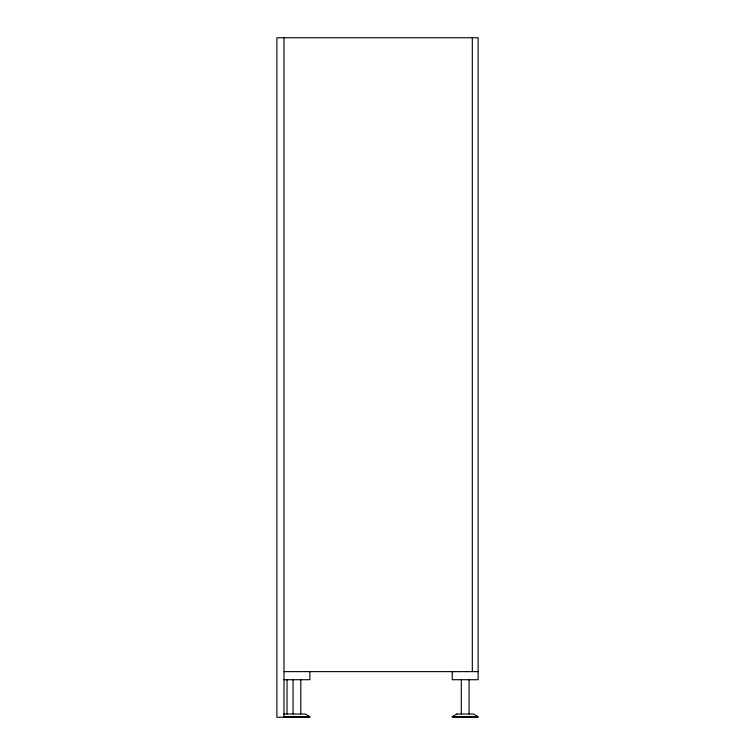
<?xml version="1.0" encoding="UTF-8"?>
<svg xmlns="http://www.w3.org/2000/svg" width="755" height="755" viewBox="0 0 755 755"><rect width="100%" height="100%" fill="white"/><g stroke="black" fill="none" stroke-linecap="round" stroke-linejoin="round"><path stroke-width="1.13" d="M283.984 671.629L478.132 671.629M283.852 679.717L309.871 679.717L309.871 671.629M283.738 714.013L305.209 714.013L309.871 716.627L283.984 716.627M309.871 717.25L276.868 717.25L276.868 37.75L478.132 37.75L478.132 679.717L452.245 679.717L452.245 671.629M452.245 717.25L478.132 717.25M472.309 37.75L472.309 671.629M469.072 679.717L469.072 714.013M465.184 716.627L465.184 717.25M461.305 679.717L461.305 714.013M300.811 679.717L300.811 714.013M296.932 716.627L296.932 717.25M293.053 679.717L293.053 714.013M290.911 716.627L290.911 717.25M287.032 679.717L287.032 714.013M283.984 37.75L283.984 717.25M456.907 714.013L452.245 716.627L478.132 716.627L473.47 714.013L456.907 714.013"/></g></svg>
